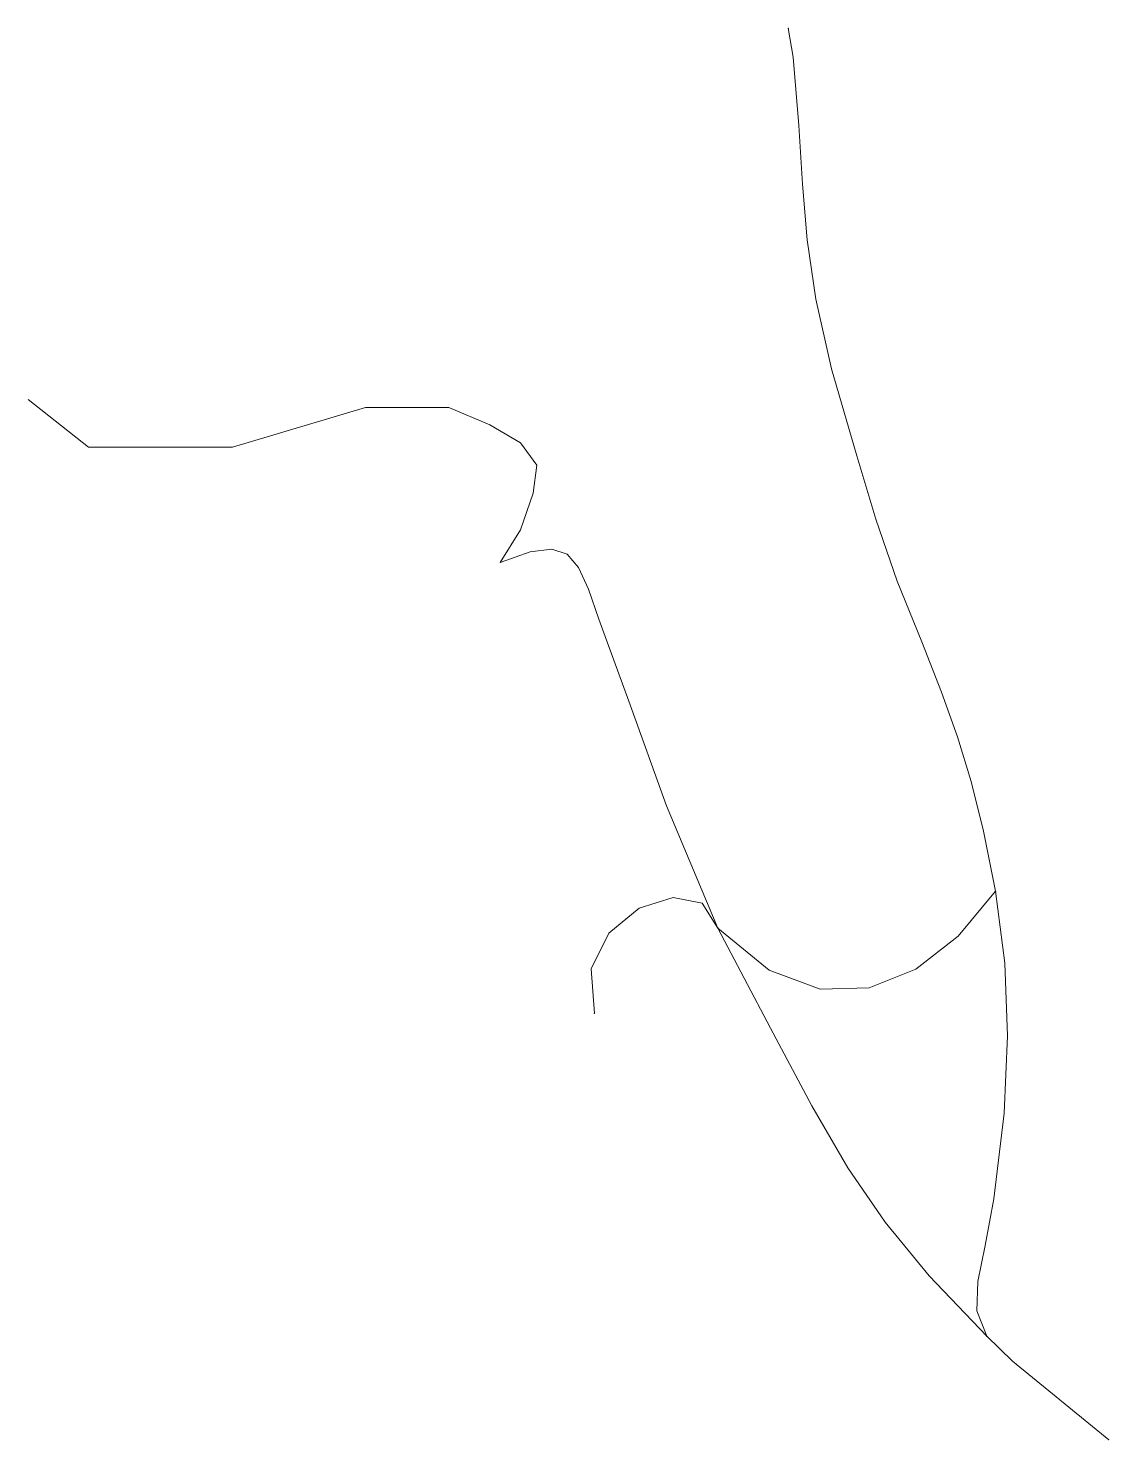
# Model space of a CAD drawing. Header units: feet. Extents: x 803378 to 803670, y 9120146 to 9120528.
import ezdxf

# ---------------------------------------------------------------- set-up
doc = ezdxf.new("R2010")
doc.units = ezdxf.units.FT
doc.header["$MEASUREMENT"] = 0
for name, color, linetype, lineweight in [('CH', 4, 'Continuous', 0), ('Node-75', 4, 'Continuous', 0), ('Node-76', 4, 'Continuous', 0), ('Node-78', 4, 'Continuous', 0), ('Node-94', 4, 'Continuous', 0), ('Road_A-2', 4, 'Continuous', 0), ('Road_A-8', 4, 'Continuous', 0), ('Road_A-9', 4, 'Continuous', 0), ('Road_STK', 4, 'Continuous', 0), ('Road_STK-1', 4, 'Continuous', 0), ('Road_STK-2', 4, 'Continuous', 0), ('Road_STK-3', 4, 'Continuous', 0), ('STK01', 4, 'Continuous', 0), ('STK02', 4, 'Continuous', 0)]:
    doc.layers.add(name, color=color, linetype=linetype, lineweight=lineweight)

msp = doc.modelspace()

# ---------------------------------------------------------------- linework, layer by layer
at = {"layer": 'CH'}
msp.add_point((803670.41, 9120146.29, 4122), dxfattribs=at)
at = {"layer": 'Node-75'}
msp.add_point((803637.43, 9120174.25, 4121.07), dxfattribs=at)
at = {"layer": 'Node-76'}
msp.add_point((803639.83, 9120294.45, 4118.14), dxfattribs=at)
at = {"layer": 'Node-78'}
msp.add_point((803583.81, 9120527.51, 4100), dxfattribs=at)
at = {"layer": 'Node-94'}
msp.add_point((803564.8, 9120284.5, 4122.95), dxfattribs=at)
at = {"layer": 'Road_A-2'}
msp.add_polyline3d([(803637.43, 9120174.25, 4121.07), (803634.73, 9120181.11, 4121.22), (803635.01, 9120188.99, 4121.39), (803636.98, 9120198.78, 4121.59), (803639.31, 9120211.37, 4121.86), (803642.12, 9120234.5, 4120.82), (803643.08, 9120255.4, 4119.89), (803642.28, 9120275.05, 4119.01), (803639.83, 9120294.45, 4118.14)], dxfattribs=at)
at = {"layer": 'Road_A-8'}
msp.add_polyline3d([(803670.41, 9120146.29, 4122), (803644.42, 9120167.52, 4120.87), (803637.43, 9120174.25, 4121.07)], dxfattribs=at)
at = {"layer": 'Road_A-9'}
msp.add_polyline3d([(803639.83, 9120294.45, 4118.14), (803636.55, 9120310.62, 4117.05), (803633.23, 9120324.04, 4116.14), (803629.56, 9120336.12, 4115.31), (803625.22, 9120348.24, 4114.46), (803619.9, 9120361.8, 4113.5), (803613.28, 9120378.21, 4112.33), (803607.49, 9120394.9, 4110.81), (803602.38, 9120412.06, 4109.27), (803595.48, 9120435.49, 4107.36), (803591.24, 9120454.3, 4105.85), (803588.89, 9120470.32, 4104.58), (803587.62, 9120485.35, 4103.4), (803586.64, 9120501.21, 4102.16), (803585.15, 9120519.72, 4100.71), (803583.81, 9120527.51, 4100)], dxfattribs=at)
at = {"layer": 'Road_STK'}
msp.add_polyline3d([(803564.8, 9120284.5, 4122.95), (803578.99, 9120257.44, 4122.51), (803590.15, 9120236.5, 4122.18), (803599.91, 9120219.7, 4121.9), (803609.95, 9120205.05, 4121.65), (803621.9, 9120190.56, 4121.39), (803637.43, 9120174.25, 4121.07)], dxfattribs=at)
at = {"layer": 'Road_STK-1'}
msp.add_polyline3d([(803639.83, 9120294.45, 4118.14), (803629.76, 9120282.32, 4118.98), (803618.28, 9120273.35, 4119.76), (803605.71, 9120268.3, 4120.49), (803592.39, 9120267.96, 4121.2), (803578.65, 9120273.1, 4121.99), (803564.8, 9120284.5, 4122.95)], dxfattribs=at)
at = {"layer": 'Road_STK-2', "elevation": 4125.44}
msp.add_lwpolyline([(803506.02, 9120383.23), (803511.46, 9120392.05), (803514.91, 9120401.93), (803515.92, 9120409.46), (803511.45, 9120415.53), (803503.2, 9120420.44), (803492.15, 9120425.07), (803469.56, 9120425.07), (803433.66, 9120414.4), (803394.73, 9120414.4), (803378.48, 9120427.24)], dxfattribs=at)
at = {"layer": 'Road_STK-2'}
msp.add_polyline3d([(803564.8, 9120284.5, 4122.95), (803550.9, 9120317.46, 4123.64), (803540.72, 9120345.74, 4124.23), (803532.68, 9120367.9, 4124.69), (803529.86, 9120376.05, 4124.86), (803527.18, 9120381.88, 4124.98), (803524.06, 9120385.45, 4125.07), (803519.9, 9120386.83, 4125.16), (803514.08, 9120386.07, 4125.27), (803506.02, 9120383.23, 4125.44)], dxfattribs=at)
at = {"layer": 'Road_STK-3'}
msp.add_polyline3d([(803531.46, 9120261.43, 4123.32), (803530.57, 9120273.44, 4123.25), (803535.37, 9120283.15, 4123.18), (803543.53, 9120289.84, 4123.11), (803552.71, 9120292.78, 4123.05), (803560.57, 9120291.25, 4123), (803564.8, 9120284.5, 4122.95)], dxfattribs=at)
at = {"layer": 'STK01'}
msp.add_point((803506.02, 9120383.23, 4125.44), dxfattribs=at)
at = {"layer": 'STK02'}
msp.add_point((803531.46, 9120261.43, 4123.32), dxfattribs=at)

doc.saveas('drawing.dxf')
